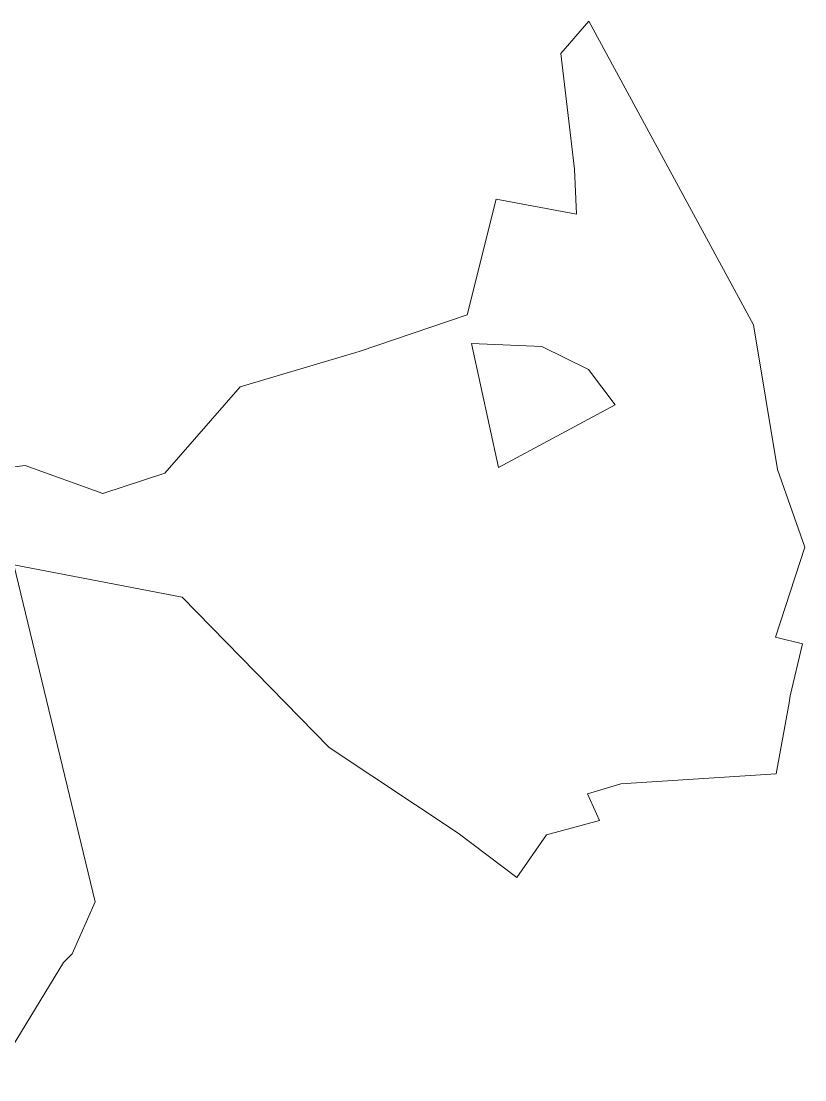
# Model space of a CAD drawing. Header units: millimetres. Extents: x -616979 to 2364082, y 43054 to 1637649.
# Drawn here: x 1817375 to 2364082, y 899253 to 1637649 of the extents above; entities that cross this region are included whole.
import ezdxf

# ---------------------------------------------------------------- set-up
doc = ezdxf.new("R2010")
doc.units = ezdxf.units.MM

msp = doc.modelspace()

# ---------------------------------------------------------------- linework, layer by layer
at = {"lineweight": 5}
for p, q in [((2193895.283, 1615216.772), (2213294.982, 1637648.899)), ((2193895.283, 1615216.772), (2213294.982, 1637648.899)), ((2213294.982, 1637648.899), (2328297.24, 1425807.332)), ((2203393.388, 1534316.601), (2193895.283, 1615216.772)), ((2203393.388, 1534316.601), (2193895.283, 1615216.772)), ((2204880.743, 1502926.795), (2203393.388, 1534316.601)), ((2128566.776, 1432879.57), (2148759.839, 1513467.216)), ((2148759.839, 1513467.216), (2204880.743, 1502926.795)), ((2053112.755, 1407260.391), (2128566.776, 1432879.57)), ((2328297.24, 1425807.332), (2345123.298, 1325000.136)), ((2180677.634, 1410765.693), (2131570.99, 1412870.089)), ((2131573.054, 1412870.518), (2150448.319, 1326390.985)), ((2213253.496, 1394698.349), (2180677.634, 1410765.693)), ((1970159.162, 1382548.957), (2053112.755, 1407260.391)), ((2231682.977, 1369939.806), (2213253.496, 1394698.349)), ((1917565.405, 1322387.62), (1970159.162, 1382548.957)), ((2150448.319, 1326390.985), (2231682.977, 1369939.806)), ((1780993.943, 1322880.291), (1820194.421, 1327800.697)), ((1820194.421, 1327800.697), (1874431.817, 1308303.742)), ((1874431.817, 1308303.742), (1917565.405, 1322387.62)), ((2345123.298, 1325000.136), (2364081.703, 1270859.213)), ((2364081.703, 1270859.213), (2343734.692, 1208104.269)), ((1812233.362, 1258379.486), (1868955.147, 1023343.705)), ((1929771.942, 1235927.661), (1812233.362, 1258379.486)), ((2032283.533, 1131040.427), (1929771.942, 1235927.661)), ((2343734.692, 1208104.269), (2362468.472, 1203357.111)), ((2362468.472, 1203357.111), (2353928.57, 1167033.275)), ((2353928.57, 1167033.275), (2353058.933, 1162190.369)), ((2353058.933, 1162190.369), (2344170.542, 1112665.557)), ((2122275.057, 1071266.085), (2032283.533, 1131040.427)), ((2344170.542, 1112665.557), (2235711.388, 1105688.142)), ((2235711.388, 1105688.142), (2212488.668, 1098623.958)), ((2212488.668, 1098623.958), (2220853.334, 1080225.106)), ((2220853.334, 1080225.106), (2183827, 1070037.492)), ((2163110.358, 1040418.547), (2122275.057, 1071266.085)), ((2183827, 1070037.492), (2163110.358, 1040418.547)), ((1868955.147, 1023343.705), (1852845.314, 987090.362)), ((1852845.314, 987090.362), (1846953.462, 981189.999)), ((1846953.462, 981189.999), (1796937.741, 899253.156))]:
    msp.add_line(p, q, dxfattribs=at)

doc.saveas('drawing.dxf')
